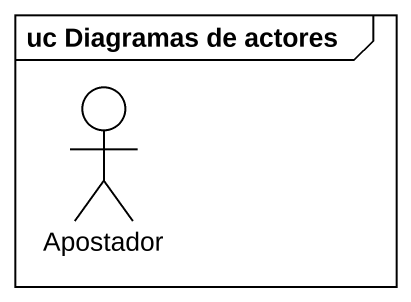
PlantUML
@startuml
mainframe uc Diagramas de actores
actor Apostador
@enduml
